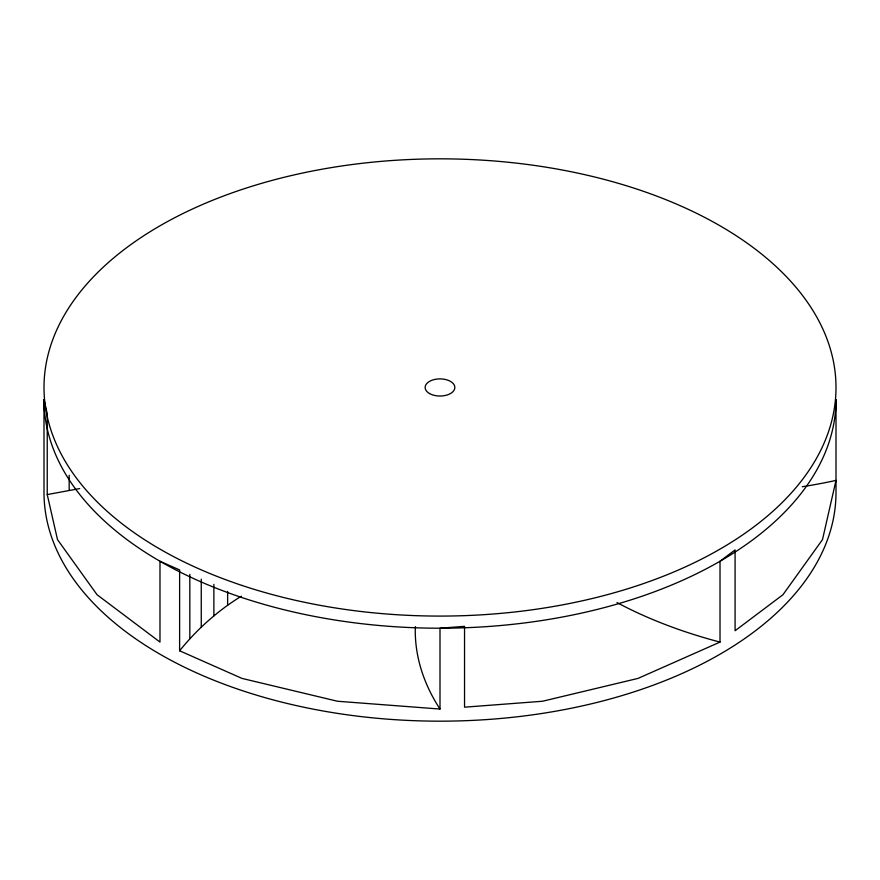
<?xml version="1.0" encoding="UTF-8"?>
<svg xmlns="http://www.w3.org/2000/svg" width="880" height="880" viewBox="0 0 880 880"><rect width="100%" height="100%" fill="white"/><g stroke="black" fill="none" stroke-linecap="round" stroke-linejoin="round"><path stroke-width="1.32" d="M415.448 626.604L415.25 630.454A386.716 223.267 0 0 0 440 709.049L337.513 701.25L242 678.414L179.619 650.782L179.619 569.943L159.984 561.253L159.984 642.081L97.053 594.726L57.497 539.594L47.234 494.582L47.234 413.754L44 399.586A396 228.624 0 0 0 440 628.21L464.541 626.351L464.541 707.179L542.487 701.25L638 678.414L720.016 642.081L720.016 561.253L735.086 549.912L735.086 630.74L782.947 594.726L822.503 539.594L836 480.414A386.716 223.267 0 0 1 802.285 486.739M179.619 650.782C196.933 629.332 217.778 610.654 241.296 596.222M47.234 494.582L79.673 488.576M440 709.049L440 628.21A396 228.624 0 0 0 836 399.586L836 492.547A396 228.624 0 0 1 440 721.171A396 228.624 0 0 1 44 492.547L44 399.586M227.634 591.426L227.634 605.121M213.873 584.386L213.873 615.89M201.256 579.172L201.256 627.121M189.827 574.365L189.827 638.759M69.168 475.178L69.168 490.248M720.016 642.081A386.716 223.267 0 0 1 617.001 602.58M242 585.453A396 228.624 0 0 0 836 387.453A396 228.624 0 0 0 242 189.464A396 228.624 0 0 0 242 585.453M429.495 393.525A14.85 8.569 0 0 0 454.344 389.675A14.85 8.569 0 0 0 436.161 379.181A14.85 8.569 0 0 0 429.495 393.525"/></g></svg>
